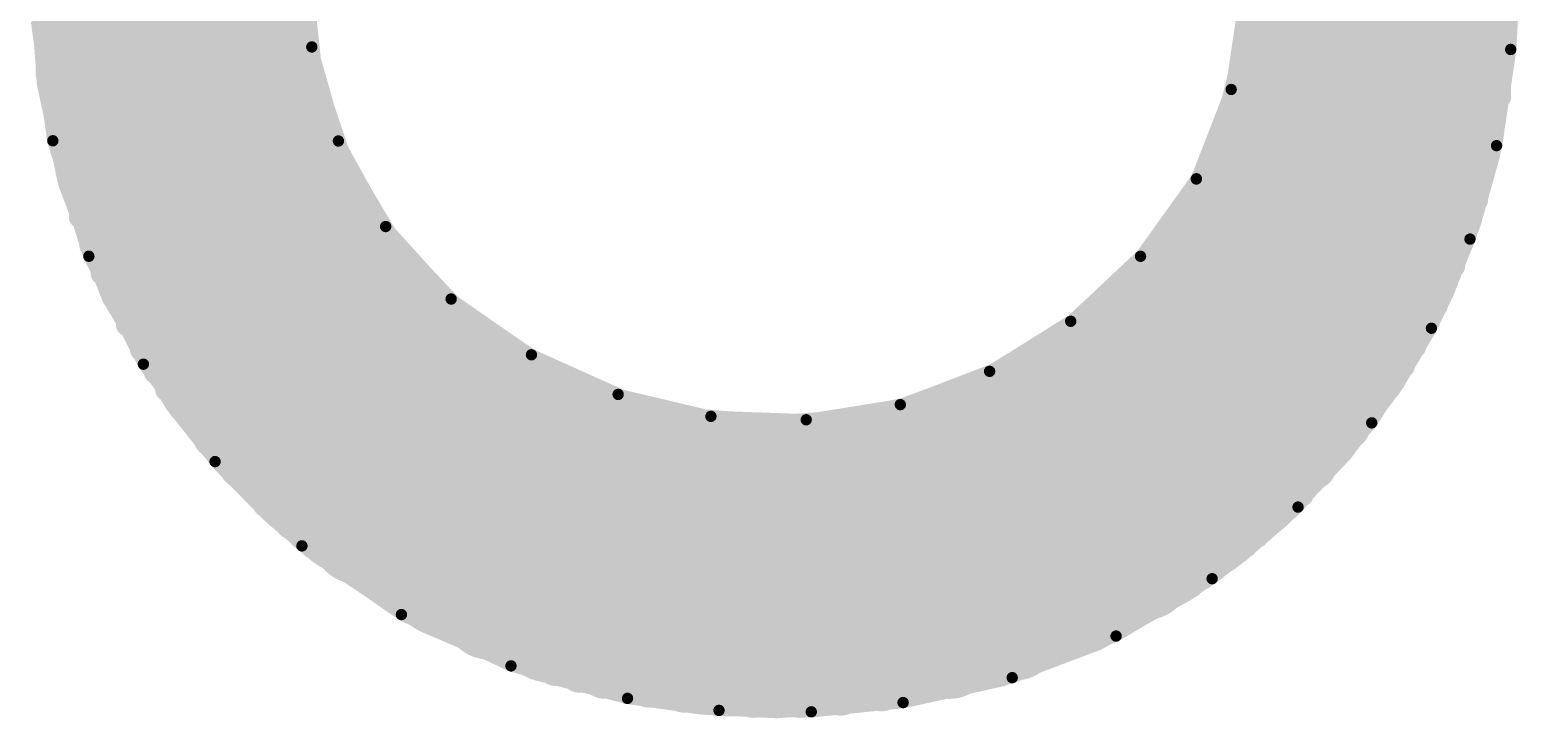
# Model space of a CAD drawing. Header units: millimetres. Extents: x 2260 to 2572, y -21 to 200.
# Drawn here: x 2434.624 to 2437.959, y 93.651 to 95.192 of the extents above; entities that cross this region are included whole.
import ezdxf

# ---------------------------------------------------------------- set-up
doc = ezdxf.new("R2010")
doc.units = ezdxf.units.MM
doc.layers.get('0').update_dxf_attribs({"lineweight": 18})
doc.layers.add('TO', color=1, linetype='Continuous', lineweight=18)

# ---------------------------------------------------------------- blocks, each defined once
blk = doc.blocks.new('PAD_R1')
blk.add_lwpolyline([(0.25, 0, 0.5, 0.5, 1), (-0.25, 0, 0.5, 0.5, 1)], format="xyseb", close=True)

msp = doc.modelspace()

# ---------------------------------------------------------------- linework, layer by layer
at = {"layer": 'TO'}
for points in [[(2435.2029, 96.5383, 0.0508, 0.0508, 0), (2435.2029, 94.0792, 0.0508, 0.0508, 0)], [(2435.2306, 96.5619, 0.0508, 0.0508, 0), (2435.2306, 94.0556, 0.0508, 0.0508, 0)], [(2435.1752, 96.5135, 0.0508, 0.0508, 0), (2435.1752, 94.104, 0.0508, 0.0508, 0)], [(2435.1498, 96.4901, 0.0508, 0.0508, 0), (2435.1498, 94.1273, 0.0508, 0.0508, 0)], [(2437.4162, 96.4786, 0.0508, 0.0508, 0), (2437.4162, 94.0963, 0.0508, 0.0508, 0)], [(2437.4416, 96.4943, 0.0508, 0.0508, 0), (2437.4416, 94.1195, 0.0508, 0.0508, 0)], [(2437.447, 96.4891, 0.0508, 0.0508, 0), (2437.447, 94.1247, 0.0508, 0.0508, 0)], [(2437.3717, 96.45, 0.0508, 0.0508, 0), (2437.3717, 94.0572, 0.0508, 0.0508, 0)], [(2437.4724, 94.1502, 0.0508, 0.0508, 0), (2437.4724, 96.4637, 0.0508, 0.0508, 0)], [(2435.099, 96.401, 0.1016, 0.1016, 0), (2435.099, 94.2156, 0.1016, 0.1016, 0)], [(2437.4978, 96.4004, 0.1016, 0.1016, 0), (2437.4978, 94.2137, 0.1016, 0.1016, 0)], [(2435.0401, 96.3324, 0.1016, 0.1016, 0), (2435.0401, 94.283, 0.1016, 0.1016, 0)], [(2437.5732, 96.3115, 0.1016, 0.1016, 0), (2437.5732, 94.3024, 0.1016, 0.1016, 0)], [(2434.9812, 96.2545, 0.1016, 0.1016, 0), (2434.9812, 94.3588, 0.1016, 0.1016, 0)], [(2434.9304, 96.2206, 0.0508, 0.0508, 0), (2434.9304, 94.3861, 0.0508, 0.0508, 0)], [(2437.6486, 96.2062, 0.1016, 0.1016, 0), (2437.6486, 94.4067, 0.1016, 0.1016, 0)], [(2434.905, 96.176, 0.0508, 0.0508, 0), (2434.905, 94.4253, 0.0508, 0.0508, 0)], [(2437.6994, 96.1739, 0.0508, 0.0508, 0), (2437.6994, 94.4385, 0.0508, 0.0508, 0)], [(2434.8739, 96.1222, 0.0508, 0.0508, 0), (2434.8739, 94.476, 0.0508, 0.0508, 0)], [(2437.7248, 96.1295, 0.0508, 0.0508, 0), (2437.7248, 94.4822, 0.0508, 0.0508, 0)], [(2437.7479, 96.0868, 0.0508, 0.0508, 0), (2437.7479, 94.5243, 0.0508, 0.0508, 0)], [(2434.8427, 96.0684, 0.0508, 0.0508, 0), (2434.8427, 94.5313, 0.0508, 0.0508, 0)], [(2437.7733, 96.0368, 0.0508, 0.0508, 0), (2437.7733, 94.5744, 0.0508, 0.0508, 0)], [(2434.8116, 96.0146, 0.0508, 0.0508, 0), (2434.8116, 94.5923, 0.0508, 0.0508, 0)], [(2434.7862, 95.9483, 0.0508, 0.0508, 0), (2434.7862, 94.6463, 0.0508, 0.0508, 0)], [(2437.8123, 95.948, 0.0508, 0.0508, 0), (2437.8123, 94.6632, 0.0508, 0.0508, 0)], [(2434.7608, 95.8772, 0.0508, 0.0508, 0), (2434.7608, 94.7086, 0.0508, 0.0508, 0)], [(2437.8377, 95.8797, 0.0508, 0.0508, 0), (2437.8377, 94.7313, 0.0508, 0.0508, 0)], [(2434.7372, 95.8124, 0.0508, 0.0508, 0), (2434.7372, 94.7729, 0.0508, 0.0508, 0)], [(2437.8637, 95.7995, 0.0508, 0.0508, 0), (2437.8637, 94.811, 0.0508, 0.0508, 0)], [(2434.7136, 95.7475, 0.0508, 0.0508, 0), (2434.7136, 94.8474, 0.0508, 0.0508, 0)], [(2437.8897, 95.7004, 0.0508, 0.0508, 0), (2437.8897, 94.9093, 0.0508, 0.0508, 0)], [(2434.6882, 95.6509, 0.0508, 0.0508, 0), (2434.6882, 94.945, 0.0508, 0.0508, 0)], [(2437.9151, 95.5676, 0.0508, 0.0508, 0), (2437.9151, 95.0415, 0.0508, 0.0508, 0)], [(2434.6628, 95.5037, 0.0508, 0.0508, 0), (2434.6628, 95.0921, 0.0508, 0.0508, 0)], [(2435.1544, 95.3064, 0.2032, 0.2032, 0), (2435.1786, 95.0831, 0.2032, 0.2032, 0)], [(2435.2456, 95.372, 0.0254, 0.0254, 0), (2435.2556, 95.1535, 0.0254, 0.0254, 0)], [(2435.2306, 95.3064, 0.0508, 0.0508, 0), (2435.2531, 95.0992, 0.0508, 0.0508, 0)], [(2437.3459, 95.1478, 0.0508, 0.0508, 0), (2437.3585, 95.3038, 0.0508, 0.0508, 0)], [(2437.9459, 95.3433, 0.0254, 0.0254, 0), (2437.9396, 95.1479, 0.0254, 0.0254, 0)], [(2434.6655, 95.0722, 0.0508, 0.0508, 0), (2434.6497, 95.2979, 0.0508, 0.0508, 0)], [(2437.3138, 95.0583, 0.0254, 0.0254, 0), (2437.3452, 95.2704, 0.0254, 0.0254, 0)], [(2437.9332, 95.2675, 0.0508, 0.0508, 0), (2437.9269, 95.1489, 0.0508, 0.0508, 0)], [(2434.6759, 94.9435, 0.0254, 0.0254, 0), (2434.6393, 95.2118, 0.0254, 0.0254, 0)], [(2435.1786, 95.0831, 0.2032, 0.2032, 0), (2435.2499, 94.8702, 0.2032, 0.2032, 0)], [(2435.2556, 95.1535, 0.0254, 0.0254, 0), (2435.3152, 94.943, 0.0254, 0.0254, 0)], [(2437.3084, 94.9959, 0.0508, 0.0508, 0), (2437.3459, 95.1478, 0.0508, 0.0508, 0)], [(2437.3463, 95.1531, 0.0508, 0.0508, 0), (2437.3463, 94.0357, 0.0508, 0.0508, 0)], [(2437.9269, 95.1489, 0.0508, 0.0508, 0), (2437.8903, 94.9121, 0.0508, 0.0508, 0)], [(2437.9396, 95.1478, 0.0254, 0.0254, 0), (2437.9079, 94.9326, 0.0254, 0.0254, 0)], [(2437.9396, 95.1479, 0.0254, 0.0254, 0), (2437.9396, 95.1478, 0.0254, 0.0254, 0)], [(2434.7126, 94.8509, 0.0508, 0.0508, 0), (2434.6655, 95.0722, 0.0508, 0.0508, 0)], [(2435.2531, 95.0992, 0.0508, 0.0508, 0), (2435.3193, 94.9016, 0.0508, 0.0508, 0)], [(2435.256, 95.0878, 0.0508, 0.0508, 0), (2435.256, 94.0343, 0.0508, 0.0508, 0)], [(2437.3331, 95.0849, 0.0508, 0.0508, 0), (2437.3331, 94.025, 0.0508, 0.0508, 0)], [(2437.236, 94.8584, 0.0254, 0.0254, 0), (2437.3138, 95.0583, 0.0254, 0.0254, 0)], [(2437.247, 94.852, 0.0508, 0.0508, 0), (2437.3084, 94.9959, 0.0508, 0.0508, 0)], [(2437.3077, 94.9938, 0.0508, 0.0508, 0), (2437.3077, 94.0058, 0.0508, 0.0508, 0)], [(2435.2499, 94.8702, 0.2032, 0.2032, 0), (2435.3651, 94.6775, 0.2032, 0.2032, 0)], [(2434.7565, 94.685, 0.0254, 0.0254, 0), (2434.6759, 94.9435, 0.0254, 0.0254, 0)], [(2435.3152, 94.943, 0.0254, 0.0254, 0), (2435.421, 94.7515, 0.0254, 0.0254, 0)], [(2437.2789, 94.9188, 0.0508, 0.0508, 0), (2437.2789, 93.9844, 0.0508, 0.0508, 0)], [(2437.8904, 94.9121, 0.0508, 0.0508, 0), (2437.8471, 94.7584, 0.0508, 0.0508, 0)], [(2437.9079, 94.9326, 0.0254, 0.0254, 0), (2437.8484, 94.7234, 0.0254, 0.0254, 0)], [(2435.3193, 94.9016, 0.0508, 0.0508, 0), (2435.4264, 94.7228, 0.0508, 0.0508, 0)], [(2437.1808, 94.6297, 0.2032, 0.2032, 0), (2437.3137, 94.8151, 0.2032, 0.2032, 0)], [(2434.8091, 94.5975, 0.0508, 0.0508, 0), (2434.7126, 94.8508, 0.0508, 0.0508, 0)], [(2437.1227, 94.6791, 0.0508, 0.0508, 0), (2437.247, 94.852, 0.0508, 0.0508, 0)], [(2437.1109, 94.6849, 0.0254, 0.0254, 0), (2437.2358, 94.8579, 0.0254, 0.0254, 0)], [(2437.2358, 94.8579, 0.0254, 0.0254, 0), (2437.2359, 94.8582, 0.0254, 0.0254, 0)], [(2437.2359, 94.8582, 0.0254, 0.0254, 0), (2437.236, 94.8584, 0.0254, 0.0254, 0)], [(2437.2502, 94.8581, 0.0508, 0.0508, 0), (2437.2502, 93.964, 0.0508, 0.0508, 0)], [(2437.2248, 94.8162, 0.0508, 0.0508, 0), (2437.2248, 93.9463, 0.0508, 0.0508, 0)], [(2435.3576, 94.6875, 0.2032, 0.2032, 0), (2435.3576, 94.0529, 0.2032, 0.2032, 0)], [(2435.3651, 94.6775, 0.2032, 0.2032, 0), (2435.5188, 94.5138, 0.2032, 0.2032, 0)], [(2435.421, 94.7515, 0.0254, 0.0254, 0), (2435.5676, 94.5892, 0.0254, 0.0254, 0)], [(2437.8471, 94.7584, 0.0508, 0.0508, 0), (2437.7891, 94.6097, 0.0508, 0.0508, 0)], [(2435.4264, 94.7228, 0.0508, 0.0508, 0), (2435.5692, 94.571, 0.0508, 0.0508, 0)], [(2437.0146, 94.4734, 0.2032, 0.2032, 0), (2437.1808, 94.6297, 0.2032, 0.2032, 0)], [(2437.8484, 94.7234, 0.0254, 0.0254, 0), (2437.7621, 94.5238, 0.0254, 0.0254, 0)], [(2434.8787, 94.4434, 0.0254, 0.0254, 0), (2434.7565, 94.685, 0.0254, 0.0254, 0)], [(2436.9546, 94.5395, 0.0254, 0.0254, 0), (2437.1109, 94.6849, 0.0254, 0.0254, 0)], [(2436.9674, 94.5333, 0.0508, 0.0508, 0), (2437.1227, 94.6791, 0.0508, 0.0508, 0)], [(2437.1232, 94.5685, 0.2032, 0.2032, 0), (2437.1232, 93.9727, 0.2032, 0.2032, 0)], [(2437.7891, 94.6097, 0.0508, 0.0508, 0), (2437.7508, 94.5297, 0.0508, 0.0508, 0)], [(2434.9511, 94.3572, 0.0508, 0.0508, 0), (2434.8091, 94.5975, 0.0508, 0.0508, 0)], [(2435.5048, 94.5261, 0.2032, 0.2032, 0), (2435.5048, 93.9576, 0.2032, 0.2032, 0)], [(2435.5188, 94.5138, 0.2032, 0.2032, 0), (2435.704, 94.3868, 0.2032, 0.2032, 0)], [(2435.5692, 94.571, 0.0508, 0.0508, 0), (2435.7412, 94.4533, 0.0508, 0.0508, 0)], [(2435.5676, 94.5892, 0.0254, 0.0254, 0), (2435.7474, 94.4644, 0.0254, 0.0254, 0)], [(2436.8213, 94.3521, 0.2032, 0.2032, 0), (2437.0146, 94.4734, 0.2032, 0.2032, 0)], [(2436.773, 94.4274, 0.0254, 0.0254, 0), (2436.9546, 94.5395, 0.0254, 0.0254, 0)], [(2436.7869, 94.4201, 0.0508, 0.0508, 0), (2436.9674, 94.5333, 0.0508, 0.0508, 0)], [(2436.9764, 94.4452, 0.2032, 0.2032, 0), (2436.9764, 93.8953, 0.2032, 0.2032, 0)], [(2437.7621, 94.5238, 0.0254, 0.0254, 0), (2437.6285, 94.312, 0.0254, 0.0254, 0)], [(2437.7508, 94.5297, 0.0508, 0.0508, 0), (2437.6781, 94.4054, 0.0508, 0.0508, 0)], [(2435.652, 94.4168, 0.2032, 0.2032, 0), (2435.652, 93.8838, 0.2032, 0.2032, 0)], [(2435.7288, 94.4312, 0.1016, 0.1016, 0), (2435.9442, 94.3346, 0.1016, 0.1016, 0)], [(2435.7412, 94.4533, 0.0508, 0.0508, 0), (2435.9521, 94.3587, 0.0508, 0.0508, 0)], [(2435.7536, 94.4467, 0.0508, 0.0508, 0), (2435.7536, 93.7627, 0.0508, 0.0508, 0)], [(2435.7474, 94.4644, 0.0254, 0.0254, 0), (2435.9414, 94.3757, 0.0254, 0.0254, 0)], [(2437.6567, 94.4192, 0.1016, 0.1016, 0), (2437.5435, 94.2658, 0.1016, 0.1016, 0)], [(2435.0391, 94.2253, 0.0254, 0.0254, 0), (2434.8787, 94.4434, 0.0254, 0.0254, 0)], [(2435.8044, 94.391, 0.1016, 0.1016, 0), (2435.8044, 93.7736, 0.1016, 0.1016, 0)], [(2436.6084, 94.2704, 0.2032, 0.2032, 0), (2436.8213, 94.3521, 0.2032, 0.2032, 0)], [(2436.5731, 94.3529, 0.0254, 0.0254, 0), (2436.773, 94.4274, 0.0254, 0.0254, 0)], [(2436.5881, 94.3438, 0.0508, 0.0508, 0), (2436.7869, 94.4201, 0.0508, 0.0508, 0)], [(2436.8297, 94.3563, 0.2032, 0.2032, 0), (2436.8297, 93.8371, 0.2032, 0.2032, 0)], [(2437.6781, 94.4054, 0.0508, 0.0508, 0), (2437.563, 94.2495, 0.0508, 0.0508, 0)], [(2435.072, 94.2456, 0.1016, 0.1016, 0), (2434.9718, 94.3719, 0.1016, 0.1016, 0)], [(2435.8568, 94.3673, 0.1016, 0.1016, 0), (2435.8568, 93.7586, 0.1016, 0.1016, 0)], [(2435.9092, 94.3467, 0.1016, 0.1016, 0), (2435.9092, 93.7455, 0.1016, 0.1016, 0)], [(2436.6829, 94.2936, 0.2032, 0.2032, 0), (2436.6829, 93.7957, 0.2032, 0.2032, 0)], [(2435.0529, 94.2289, 0.0508, 0.0508, 0), (2434.9511, 94.3572, 0.0508, 0.0508, 0)], [(2435.9442, 94.3346, 0.1016, 0.1016, 0), (2436.1173, 94.2927, 0.1016, 0.1016, 0)], [(2435.9521, 94.3587, 0.0508, 0.0508, 0), (2436.1213, 94.3178, 0.0508, 0.0508, 0)], [(2435.9414, 94.3757, 0.0254, 0.0254, 0), (2436.1491, 94.3266, 0.0254, 0.0254, 0)], [(2435.96, 94.3566, 0.0508, 0.0508, 0), (2435.96, 93.7083, 0.0508, 0.0508, 0)], [(2436.0108, 94.315, 0.1016, 0.1016, 0), (2436.0108, 93.7254, 0.1016, 0.1016, 0)], [(2436.3624, 94.3189, 0.0254, 0.0254, 0), (2436.5731, 94.3529, 0.0254, 0.0254, 0)], [(2436.4478, 94.2891, 0.1016, 0.1016, 0), (2436.5948, 94.3193, 0.1016, 0.1016, 0)], [(2436.4443, 94.3142, 0.0508, 0.0508, 0), (2436.5881, 94.3438, 0.0508, 0.0508, 0)], [(2436.5813, 94.3424, 0.0508, 0.0508, 0), (2436.5813, 93.6987, 0.0508, 0.0508, 0)], [(2436.0885, 94.2977, 0.1016, 0.1016, 0), (2436.0885, 93.7143, 0.1016, 0.1016, 0)], [(2436.1173, 94.2927, 0.1016, 0.1016, 0), (2436.2948, 94.2787, 0.1016, 0.1016, 0)], [(2436.1213, 94.3178, 0.0508, 0.0508, 0), (2436.2948, 94.3041, 0.0508, 0.0508, 0)], [(2436.1663, 94.286, 0.1016, 0.1016, 0), (2436.1663, 93.7067, 0.1016, 0.1016, 0)], [(2436.1491, 94.3266, 0.0254, 0.0254, 0), (2436.3624, 94.3189, 0.0254, 0.0254, 0)], [(2436.244, 94.2798, 0.1016, 0.1016, 0), (2436.244, 93.7025, 0.1016, 0.1016, 0)], [(2436.298, 94.2787, 0.1016, 0.1016, 0), (2436.4478, 94.2891, 0.1016, 0.1016, 0)], [(2436.2948, 94.3041, 0.0508, 0.0508, 0), (2436.2948, 93.6763, 0.0508, 0.0508, 0)], [(2436.2948, 94.3041, 0.0508, 0.0508, 0), (2436.2979, 94.3041, 0.0508, 0.0508, 0)], [(2436.2978, 94.3041, 0.0508, 0.0508, 0), (2436.2978, 93.6763, 0.0508, 0.0508, 0)], [(2436.2979, 94.3041, 0.0508, 0.0508, 0), (2436.4443, 94.3142, 0.0508, 0.0508, 0)], [(2436.3486, 94.2799, 0.1016, 0.1016, 0), (2436.3486, 93.7024, 0.1016, 0.1016, 0)], [(2436.4396, 94.288, 0.1016, 0.1016, 0), (2436.4396, 93.7075, 0.1016, 0.1016, 0)], [(2436.5305, 94.3036, 0.1016, 0.1016, 0), (2436.5305, 93.7172, 0.1016, 0.1016, 0)], [(2435.1844, 94.1301, 0.1016, 0.1016, 0), (2435.072, 94.2456, 0.1016, 0.1016, 0)], [(2437.5435, 94.2658, 0.1016, 0.1016, 0), (2437.4123, 94.1273, 0.1016, 0.1016, 0)], [(2437.6285, 94.312, 0.0254, 0.0254, 0), (2437.4635, 94.1235, 0.0254, 0.0254, 0)], [(2437.563, 94.2495, 0.0508, 0.0508, 0), (2437.4297, 94.1088, 0.0508, 0.0508, 0)], [(2435.2335, 94.0367, 0.0254, 0.0254, 0), (2435.0391, 94.2253, 0.0254, 0.0254, 0)], [(2435.1671, 94.1115, 0.0508, 0.0508, 0), (2435.0529, 94.2289, 0.0508, 0.0508, 0)], [(2435.5412, 93.9375, 0.2032, 0.2032, 0), (2435.3186, 94.0824, 0.2032, 0.2032, 0)], [(2435.2717, 94.0224, 0.0508, 0.0508, 0), (2435.1671, 94.1115, 0.0508, 0.0508, 0)], [(2437.4635, 94.1235, 0.0254, 0.0254, 0), (2437.2712, 93.9632, 0.0254, 0.0254, 0)], [(2437.4243, 94.1038, 0.0508, 0.0508, 0), (2437.3306, 94.0236, 0.0508, 0.0508, 0)], [(2437.4297, 94.1088, 0.0508, 0.0508, 0), (2437.4243, 94.1038, 0.0508, 0.0508, 0)], [(2437.1694, 94.0016, 0.2032, 0.2032, 0), (2436.9799, 93.8969, 0.2032, 0.2032, 0)], [(2435.4563, 93.8829, 0.0254, 0.0254, 0), (2435.2335, 94.0367, 0.0254, 0.0254, 0)], [(2435.5053, 93.8703, 0.0508, 0.0508, 0), (2435.2717, 94.0224, 0.0508, 0.0508, 0)], [(2435.7854, 93.8329, 0.2032, 0.2032, 0), (2435.5412, 93.9375, 0.2032, 0.2032, 0)], [(2437.3176, 94.0134, 0.0508, 0.0508, 0), (2437.2109, 93.9377, 0.0508, 0.0508, 0)], [(2437.3306, 94.0236, 0.0508, 0.0508, 0), (2437.3176, 94.0134, 0.0508, 0.0508, 0)], [(2436.9799, 93.8969, 0.2032, 0.2032, 0), (2436.7773, 93.8205, 0.2032, 0.2032, 0)], [(2437.2109, 93.9377, 0.0508, 0.0508, 0), (2437.012, 93.8278, 0.0508, 0.0508, 0)], [(2437.2712, 93.9632, 0.0254, 0.0254, 0), (2437.0561, 93.8348, 0.0254, 0.0254, 0)], [(2435.7015, 93.768, 0.0254, 0.0254, 0), (2435.4563, 93.8829, 0.0254, 0.0254, 0)], [(2435.7615, 93.7605, 0.0508, 0.0508, 0), (2435.5053, 93.8703, 0.0508, 0.0508, 0)], [(2436.7773, 93.8205, 0.2032, 0.2032, 0), (2436.5659, 93.7738, 0.2032, 0.2032, 0)], [(2435.9695, 93.7328, 0.1016, 0.1016, 0), (2435.7695, 93.7846, 0.1016, 0.1016, 0)], [(2437.012, 93.8278, 0.0508, 0.0508, 0), (2436.7994, 93.7475, 0.0508, 0.0508, 0)], [(2437.0561, 93.8348, 0.0254, 0.0254, 0), (2436.8236, 93.7417, 0.0254, 0.0254, 0)], [(2435.9624, 93.6953, 0.0254, 0.0254, 0), (2435.7015, 93.768, 0.0254, 0.0254, 0)], [(2435.9648, 93.7078, 0.0508, 0.0508, 0), (2435.7615, 93.7605, 0.0508, 0.0508, 0)], [(2436.1315, 93.7096, 0.1016, 0.1016, 0), (2435.9695, 93.7328, 0.1016, 0.1016, 0)], [(2436.5736, 93.7236, 0.1016, 0.1016, 0), (2436.2978, 93.7017, 0.1016, 0.1016, 0)], [(2436.7994, 93.7475, 0.0508, 0.0508, 0), (2436.5775, 93.6985, 0.0508, 0.0508, 0)], [(2436.1291, 93.6843, 0.0508, 0.0508, 0), (2435.9647, 93.7078, 0.0508, 0.0508, 0)], [(2436.2949, 93.7017, 0.1016, 0.1016, 0), (2436.1315, 93.7096, 0.1016, 0.1016, 0)], [(2436.8236, 93.7417, 0.0254, 0.0254, 0), (2436.5795, 93.6859, 0.0254, 0.0254, 0)], [(2436.1672, 93.6684, 0.0254, 0.0254, 0), (2435.9624, 93.6953, 0.0254, 0.0254, 0)], [(2436.2949, 93.6763, 0.0508, 0.0508, 0), (2436.1291, 93.6843, 0.0508, 0.0508, 0)], [(2436.2978, 93.6763, 0.0508, 0.0508, 0), (2436.2949, 93.6763, 0.0508, 0.0508, 0)], [(2436.5775, 93.6985, 0.0508, 0.0508, 0), (2436.2978, 93.6763, 0.0508, 0.0508, 0)], [(2436.5793, 93.6859, 0.0254, 0.0254, 0), (2436.3738, 93.6652, 0.0254, 0.0254, 0)], [(2436.5795, 93.6859, 0.0254, 0.0254, 0), (2436.5793, 93.6859, 0.0254, 0.0254, 0)], [(2436.5793, 93.6859, 0.0254, 0.0254, 0), (2436.5793, 93.6859, 0.0254, 0.0254, 0)], [(2436.3738, 93.6652, 0.0254, 0.0254, 0), (2436.1672, 93.6684, 0.0254, 0.0254, 0)]]:
    msp.add_lwpolyline(points, format="xyseb", dxfattribs=at)

# ---------------------------------------------------------------- block references
at = {"layer": 'TO', "rotation": 270}
for p, xscale, yscale in [((2435.1786, 95.0831), 0.2032, 0.2032), ((2435.1786, 95.0831), 0.2032, 0.2032), ((2435.2556, 95.1535), 0.0254, 0.0254), ((2435.2556, 95.1535), 0.0254, 0.0254), ((2437.3459, 95.1478), 0.0508, 0.0508), ((2437.3459, 95.1478), 0.0508, 0.0508), ((2437.3463, 95.1531), 0.0508, 0.0508), ((2437.9269, 95.1489), 0.0508, 0.0508), ((2437.9269, 95.1489), 0.0508, 0.0508), ((2437.9396, 95.1479), 0.0254, 0.0254), ((2437.9396, 95.1479), 0.0254, 0.0254), ((2437.9396, 95.1478), 0.0254, 0.0254), ((2437.9396, 95.1478), 0.0254, 0.0254), ((2434.6628, 95.0921), 0.0508, 0.0508), ((2434.6655, 95.0722), 0.0508, 0.0508), ((2434.6655, 95.0722), 0.0508, 0.0508), ((2435.2531, 95.0992), 0.0508, 0.0508), ((2435.2531, 95.0992), 0.0508, 0.0508), ((2435.256, 95.0878), 0.0508, 0.0508), ((2437.3331, 95.0849), 0.0508, 0.0508), ((2437.3138, 95.0583), 0.0254, 0.0254), ((2437.3138, 95.0583), 0.0254, 0.0254), ((2437.9151, 95.0415), 0.0508, 0.0508), ((2437.3077, 94.9938), 0.0508, 0.0508), ((2437.3084, 94.9959), 0.0508, 0.0508), ((2437.3084, 94.9959), 0.0508, 0.0508), ((2434.6882, 94.945), 0.0508, 0.0508), ((2435.2499, 94.8702), 0.2032, 0.2032), ((2435.2499, 94.8702), 0.2032, 0.2032), ((2434.6759, 94.9435), 0.0254, 0.0254), ((2434.6759, 94.9435), 0.0254, 0.0254), ((2435.3152, 94.943), 0.0254, 0.0254), ((2435.3152, 94.943), 0.0254, 0.0254), ((2437.2789, 94.9188), 0.0508, 0.0508), ((2437.8897, 94.9093), 0.0508, 0.0508), ((2437.8903, 94.9121), 0.0508, 0.0508), ((2437.8904, 94.9121), 0.0508, 0.0508), ((2437.9079, 94.9326), 0.0254, 0.0254), ((2437.9079, 94.9326), 0.0254, 0.0254), ((2435.3193, 94.9016), 0.0508, 0.0508), ((2435.3193, 94.9016), 0.0508, 0.0508), ((2437.3137, 94.8151), 0.2032, 0.2032), ((2434.7126, 94.8509), 0.0508, 0.0508), ((2434.7126, 94.8508), 0.0508, 0.0508), ((2434.7136, 94.8474), 0.0508, 0.0508), ((2437.247, 94.852), 0.0508, 0.0508), ((2437.247, 94.852), 0.0508, 0.0508), ((2437.2358, 94.8579), 0.0254, 0.0254), ((2437.2358, 94.8579), 0.0254, 0.0254), ((2437.2359, 94.8582), 0.0254, 0.0254), ((2437.2359, 94.8582), 0.0254, 0.0254), ((2437.236, 94.8584), 0.0254, 0.0254), ((2437.236, 94.8584), 0.0254, 0.0254), ((2437.2502, 94.8581), 0.0508, 0.0508), ((2437.2248, 94.8162), 0.0508, 0.0508), ((2437.8637, 94.811), 0.0508, 0.0508), ((2434.7372, 94.7729), 0.0508, 0.0508), ((2435.3576, 94.6875), 0.2032, 0.2032), ((2435.3651, 94.6775), 0.2032, 0.2032), ((2435.3651, 94.6775), 0.2032, 0.2032), ((2435.421, 94.7515), 0.0254, 0.0254), ((2435.421, 94.7515), 0.0254, 0.0254), ((2437.8471, 94.7584), 0.0508, 0.0508), ((2437.8471, 94.7584), 0.0508, 0.0508), ((2434.7608, 94.7086), 0.0508, 0.0508), ((2435.4264, 94.7228), 0.0508, 0.0508), ((2435.4264, 94.7228), 0.0508, 0.0508), ((2437.1808, 94.6297), 0.2032, 0.2032), ((2437.1808, 94.6297), 0.2032, 0.2032), ((2437.8377, 94.7313), 0.0508, 0.0508), ((2437.8484, 94.7234), 0.0254, 0.0254), ((2437.8484, 94.7234), 0.0254, 0.0254), ((2434.7565, 94.685), 0.0254, 0.0254), ((2434.7565, 94.685), 0.0254, 0.0254), ((2437.1227, 94.6791), 0.0508, 0.0508), ((2437.1227, 94.6791), 0.0508, 0.0508), ((2437.1109, 94.6849), 0.0254, 0.0254), ((2437.1109, 94.6849), 0.0254, 0.0254), ((2434.7862, 94.6463), 0.0508, 0.0508), ((2437.1232, 94.5685), 0.2032, 0.2032), ((2437.8123, 94.6632), 0.0508, 0.0508), ((2437.7891, 94.6097), 0.0508, 0.0508), ((2437.7891, 94.6097), 0.0508, 0.0508), ((2434.8091, 94.5975), 0.0508, 0.0508), ((2434.8091, 94.5975), 0.0508, 0.0508), ((2434.8116, 94.5923), 0.0508, 0.0508), ((2435.5048, 94.5261), 0.2032, 0.2032), ((2435.5188, 94.5138), 0.2032, 0.2032), ((2435.5188, 94.5138), 0.2032, 0.2032), ((2435.5692, 94.571), 0.0508, 0.0508), ((2435.5692, 94.571), 0.0508, 0.0508), ((2435.5676, 94.5892), 0.0254, 0.0254), ((2435.5676, 94.5892), 0.0254, 0.0254), ((2437.7733, 94.5744), 0.0508, 0.0508), ((2437.0146, 94.4734), 0.2032, 0.2032), ((2437.0146, 94.4734), 0.2032, 0.2032), ((2434.8427, 94.5313), 0.0508, 0.0508), ((2436.9764, 94.4452), 0.2032, 0.2032), ((2436.9546, 94.5395), 0.0254, 0.0254), ((2436.9546, 94.5395), 0.0254, 0.0254), ((2436.9674, 94.5333), 0.0508, 0.0508), ((2436.9674, 94.5333), 0.0508, 0.0508), ((2437.7479, 94.5243), 0.0508, 0.0508), ((2437.7508, 94.5297), 0.0508, 0.0508), ((2437.7508, 94.5297), 0.0508, 0.0508), ((2437.7621, 94.5238), 0.0254, 0.0254), ((2437.7621, 94.5238), 0.0254, 0.0254), ((2434.8739, 94.476), 0.0508, 0.0508), ((2435.652, 94.4168), 0.2032, 0.2032), ((2437.7248, 94.4822), 0.0508, 0.0508), ((2435.704, 94.3868), 0.2032, 0.2032), ((2435.7288, 94.4312), 0.1016, 0.1016), ((2435.7412, 94.4533), 0.0508, 0.0508), ((2435.7412, 94.4533), 0.0508, 0.0508), ((2435.7536, 94.4467), 0.0508, 0.0508), ((2435.7474, 94.4644), 0.0254, 0.0254), ((2435.7474, 94.4644), 0.0254, 0.0254), ((2437.6567, 94.4192), 0.1016, 0.1016), ((2437.6994, 94.4385), 0.0508, 0.0508), ((2434.8787, 94.4434), 0.0254, 0.0254), ((2434.8787, 94.4434), 0.0254, 0.0254), ((2434.905, 94.4253), 0.0508, 0.0508), ((2435.8044, 94.391), 0.1016, 0.1016), ((2436.8213, 94.3521), 0.2032, 0.2032), ((2436.8213, 94.3521), 0.2032, 0.2032), ((2436.8297, 94.3563), 0.2032, 0.2032), ((2436.773, 94.4274), 0.0254, 0.0254), ((2436.773, 94.4274), 0.0254, 0.0254), ((2436.7869, 94.4201), 0.0508, 0.0508), ((2436.7869, 94.4201), 0.0508, 0.0508), ((2437.6486, 94.4067), 0.1016, 0.1016), ((2437.6781, 94.4054), 0.0508, 0.0508), ((2437.6781, 94.4054), 0.0508, 0.0508), ((2434.9304, 94.3861), 0.0508, 0.0508), ((2434.9718, 94.3719), 0.1016, 0.1016), ((2434.9812, 94.3588), 0.1016, 0.1016), ((2435.8568, 94.3673), 0.1016, 0.1016), ((2435.9092, 94.3467), 0.1016, 0.1016), ((2436.6829, 94.2936), 0.2032, 0.2032), ((2434.9511, 94.3572), 0.0508, 0.0508), ((2434.9511, 94.3572), 0.0508, 0.0508), ((2435.9442, 94.3346), 0.1016, 0.1016), ((2435.9442, 94.3346), 0.1016, 0.1016), ((2435.9521, 94.3587), 0.0508, 0.0508), ((2435.9521, 94.3587), 0.0508, 0.0508), ((2435.9414, 94.3757), 0.0254, 0.0254), ((2435.9414, 94.3757), 0.0254, 0.0254), ((2435.96, 94.3566), 0.0508, 0.0508), ((2436.0108, 94.315), 0.1016, 0.1016), ((2436.6084, 94.2704), 0.2032, 0.2032), ((2436.5948, 94.3193), 0.1016, 0.1016), ((2436.5813, 94.3424), 0.0508, 0.0508), ((2436.5731, 94.3529), 0.0254, 0.0254), ((2436.5731, 94.3529), 0.0254, 0.0254), ((2436.5881, 94.3438), 0.0508, 0.0508), ((2436.5881, 94.3438), 0.0508, 0.0508), ((2435.0401, 94.283), 0.1016, 0.1016), ((2436.0885, 94.2977), 0.1016, 0.1016), ((2436.1173, 94.2927), 0.1016, 0.1016), ((2436.1173, 94.2927), 0.1016, 0.1016), ((2436.1213, 94.3178), 0.0508, 0.0508), ((2436.1213, 94.3178), 0.0508, 0.0508), ((2436.1663, 94.286), 0.1016, 0.1016), ((2436.1491, 94.3266), 0.0254, 0.0254), ((2436.1491, 94.3266), 0.0254, 0.0254), ((2436.244, 94.2798), 0.1016, 0.1016), ((2436.2948, 94.2787), 0.1016, 0.1016), ((2436.298, 94.2787), 0.1016, 0.1016), ((2436.2948, 94.3041), 0.0508, 0.0508), ((2436.2948, 94.3041), 0.0508, 0.0508), ((2436.2948, 94.3041), 0.0508, 0.0508), ((2436.2978, 94.3041), 0.0508, 0.0508), ((2436.2979, 94.3041), 0.0508, 0.0508), ((2436.2979, 94.3041), 0.0508, 0.0508), ((2436.3486, 94.2799), 0.1016, 0.1016), ((2436.3624, 94.3189), 0.0254, 0.0254), ((2436.3624, 94.3189), 0.0254, 0.0254), ((2436.4396, 94.288), 0.1016, 0.1016), ((2436.4478, 94.2891), 0.1016, 0.1016), ((2436.4478, 94.2891), 0.1016, 0.1016), ((2436.4443, 94.3142), 0.0508, 0.0508), ((2436.4443, 94.3142), 0.0508, 0.0508), ((2436.5305, 94.3036), 0.1016, 0.1016), ((2437.5732, 94.3024), 0.1016, 0.1016), ((2435.072, 94.2456), 0.1016, 0.1016), ((2435.072, 94.2456), 0.1016, 0.1016), ((2437.5435, 94.2658), 0.1016, 0.1016), ((2437.5435, 94.2658), 0.1016, 0.1016), ((2437.6285, 94.312), 0.0254, 0.0254), ((2437.6285, 94.312), 0.0254, 0.0254), ((2435.099, 94.2156), 0.1016, 0.1016), ((2437.4978, 94.2137), 0.1016, 0.1016), ((2437.563, 94.2495), 0.0508, 0.0508), ((2437.563, 94.2495), 0.0508, 0.0508), ((2435.0391, 94.2253), 0.0254, 0.0254), ((2435.0391, 94.2253), 0.0254, 0.0254), ((2435.0529, 94.2289), 0.0508, 0.0508), ((2435.0529, 94.2289), 0.0508, 0.0508), ((2435.1844, 94.1301), 0.1016, 0.1016), ((2435.3186, 94.0824), 0.2032, 0.2032), ((2437.4123, 94.1273), 0.1016, 0.1016), ((2437.4724, 94.1502), 0.0508, 0.0508), ((2435.1498, 94.1273), 0.0508, 0.0508), ((2435.1671, 94.1115), 0.0508, 0.0508), ((2435.1671, 94.1115), 0.0508, 0.0508), ((2435.1752, 94.104), 0.0508, 0.0508), ((2435.3576, 94.0529), 0.2032, 0.2032), ((2437.4243, 94.1038), 0.0508, 0.0508), ((2437.4243, 94.1038), 0.0508, 0.0508), ((2437.4297, 94.1088), 0.0508, 0.0508), ((2437.4297, 94.1088), 0.0508, 0.0508), ((2437.4416, 94.1195), 0.0508, 0.0508), ((2437.447, 94.1247), 0.0508, 0.0508), ((2437.4635, 94.1235), 0.0254, 0.0254), ((2437.4635, 94.1235), 0.0254, 0.0254), ((2435.2029, 94.0792), 0.0508, 0.0508), ((2437.1694, 94.0016), 0.2032, 0.2032), ((2437.4162, 94.0963), 0.0508, 0.0508), ((2435.2306, 94.0556), 0.0508, 0.0508), ((2437.1232, 93.9727), 0.2032, 0.2032), ((2437.3463, 94.0357), 0.0508, 0.0508), ((2437.3717, 94.0572), 0.0508, 0.0508), ((2435.2335, 94.0367), 0.0254, 0.0254), ((2435.2335, 94.0367), 0.0254, 0.0254), ((2435.256, 94.0343), 0.0508, 0.0508), ((2435.2717, 94.0224), 0.0508, 0.0508), ((2435.2717, 94.0224), 0.0508, 0.0508), ((2435.5048, 93.9576), 0.2032, 0.2032), ((2435.5412, 93.9375), 0.2032, 0.2032), ((2435.5412, 93.9375), 0.2032, 0.2032), ((2437.3077, 94.0058), 0.0508, 0.0508), ((2437.3176, 94.0134), 0.0508, 0.0508), ((2437.3176, 94.0134), 0.0508, 0.0508), ((2437.3306, 94.0236), 0.0508, 0.0508), ((2437.3306, 94.0236), 0.0508, 0.0508), ((2437.3331, 94.025), 0.0508, 0.0508), ((2436.9764, 93.8953), 0.2032, 0.2032), ((2436.9799, 93.8969), 0.2032, 0.2032), ((2436.9799, 93.8969), 0.2032, 0.2032), ((2437.2789, 93.9844), 0.0508, 0.0508), ((2435.652, 93.8838), 0.2032, 0.2032), ((2437.2109, 93.9377), 0.0508, 0.0508), ((2437.2109, 93.9377), 0.0508, 0.0508), ((2437.2248, 93.9463), 0.0508, 0.0508), ((2437.2502, 93.964), 0.0508, 0.0508), ((2437.2712, 93.9632), 0.0254, 0.0254), ((2437.2712, 93.9632), 0.0254, 0.0254), ((2435.7854, 93.8329), 0.2032, 0.2032), ((2436.8297, 93.8371), 0.2032, 0.2032), ((2435.4563, 93.8829), 0.0254, 0.0254), ((2435.4563, 93.8829), 0.0254, 0.0254), ((2435.5053, 93.8703), 0.0508, 0.0508), ((2435.5053, 93.8703), 0.0508, 0.0508), ((2436.6829, 93.7957), 0.2032, 0.2032), ((2436.7773, 93.8205), 0.2032, 0.2032), ((2436.7773, 93.8205), 0.2032, 0.2032), ((2436.5659, 93.7738), 0.2032, 0.2032), ((2435.7695, 93.7846), 0.1016, 0.1016), ((2437.012, 93.8278), 0.0508, 0.0508), ((2437.012, 93.8278), 0.0508, 0.0508), ((2437.0561, 93.8348), 0.0254, 0.0254), ((2437.0561, 93.8348), 0.0254, 0.0254), ((2435.8044, 93.7736), 0.1016, 0.1016), ((2435.8568, 93.7586), 0.1016, 0.1016), ((2435.9092, 93.7455), 0.1016, 0.1016), ((2435.7015, 93.768), 0.0254, 0.0254), ((2435.7015, 93.768), 0.0254, 0.0254), ((2435.7536, 93.7627), 0.0508, 0.0508), ((2435.7615, 93.7605), 0.0508, 0.0508), ((2435.7615, 93.7605), 0.0508, 0.0508), ((2435.9695, 93.7328), 0.1016, 0.1016), ((2435.9695, 93.7328), 0.1016, 0.1016), ((2436.0108, 93.7254), 0.1016, 0.1016), ((2436.0885, 93.7143), 0.1016, 0.1016), ((2436.5305, 93.7172), 0.1016, 0.1016), ((2436.5736, 93.7236), 0.1016, 0.1016), ((2436.7994, 93.7475), 0.0508, 0.0508), ((2436.7994, 93.7475), 0.0508, 0.0508), ((2435.96, 93.7083), 0.0508, 0.0508), ((2435.9647, 93.7078), 0.0508, 0.0508), ((2435.9648, 93.7078), 0.0508, 0.0508), ((2436.1315, 93.7096), 0.1016, 0.1016), ((2436.1315, 93.7096), 0.1016, 0.1016), ((2436.1663, 93.7067), 0.1016, 0.1016), ((2436.244, 93.7025), 0.1016, 0.1016), ((2436.2949, 93.7017), 0.1016, 0.1016), ((2436.2978, 93.7017), 0.1016, 0.1016), ((2436.3486, 93.7024), 0.1016, 0.1016), ((2436.4396, 93.7075), 0.1016, 0.1016), ((2436.8236, 93.7417), 0.0254, 0.0254), ((2436.8236, 93.7417), 0.0254, 0.0254), ((2435.9624, 93.6953), 0.0254, 0.0254), ((2435.9624, 93.6953), 0.0254, 0.0254), ((2436.1291, 93.6843), 0.0508, 0.0508), ((2436.1291, 93.6843), 0.0508, 0.0508), ((2436.2948, 93.6763), 0.0508, 0.0508), ((2436.2949, 93.6763), 0.0508, 0.0508), ((2436.2949, 93.6763), 0.0508, 0.0508), ((2436.2978, 93.6763), 0.0508, 0.0508), ((2436.2978, 93.6763), 0.0508, 0.0508), ((2436.2978, 93.6763), 0.0508, 0.0508), ((2436.5775, 93.6985), 0.0508, 0.0508), ((2436.5775, 93.6985), 0.0508, 0.0508), ((2436.5813, 93.6987), 0.0508, 0.0508), ((2436.5793, 93.6859), 0.0254, 0.0254), ((2436.5793, 93.6859), 0.0254, 0.0254), ((2436.5793, 93.6859), 0.0254, 0.0254), ((2436.5793, 93.6859), 0.0254, 0.0254), ((2436.5795, 93.6859), 0.0254, 0.0254), ((2436.5795, 93.6859), 0.0254, 0.0254), ((2436.1672, 93.6684), 0.0254, 0.0254), ((2436.1672, 93.6684), 0.0254, 0.0254), ((2436.3738, 93.6652), 0.0254, 0.0254), ((2436.3738, 93.6652), 0.0254, 0.0254)]:
    msp.add_blockref('PAD_R1', p, dxfattribs=dict(at, xscale=xscale, yscale=yscale))

doc.saveas('drawing.dxf')
